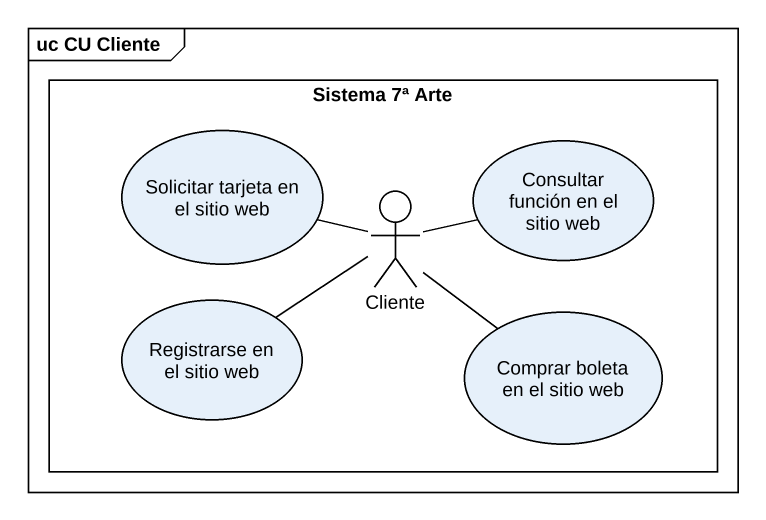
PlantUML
@startuml
mainframe uc CU Cliente
rectangle "Sistema 7ª Arte" as Sistema_7ª_Arte {
  usecase "Solicitar tarjeta en el sitio web" as Solicitar_tarjeta_en_el
  usecase "Consultar función en el sitio web" as Consultar_función_en_el
  actor Cliente
  usecase "Registrarse en el sitio web" as Registrarse_en_el_sitio_web
  usecase "Comprar boleta en el sitio web" as Comprar_boleta_en_el_sitio
}
Cliente -left- Solicitar_tarjeta_en_el
Cliente -right- Consultar_función_en_el
Cliente -left- Registrarse_en_el_sitio_web
Cliente -- Comprar_boleta_en_el_sitio
@enduml
